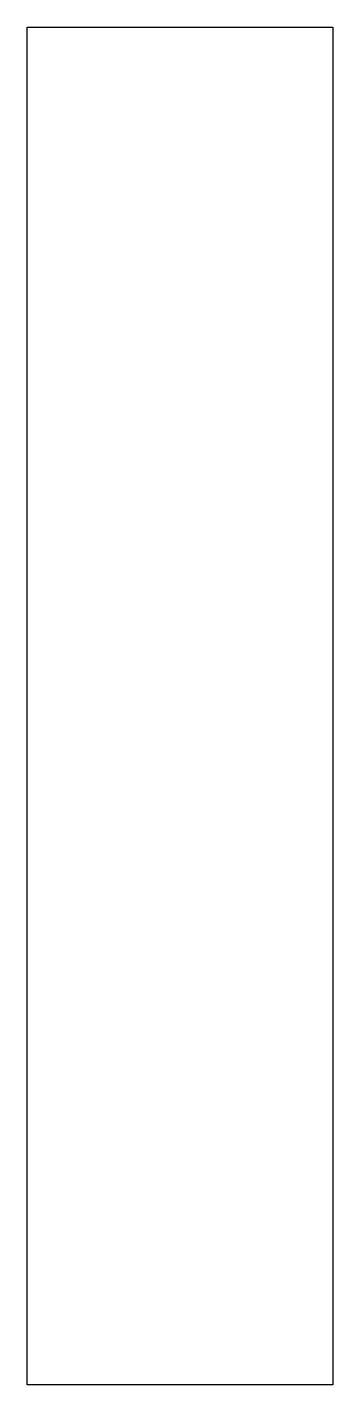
# Model space of a CAD drawing. Header units: millimetres. Extents: x -90 to 90, y -400 to 400.
import ezdxf

# ---------------------------------------------------------------- set-up
doc = ezdxf.new("R2010")
doc.units = ezdxf.units.MM

msp = doc.modelspace()

# ---------------------------------------------------------------- linework, layer by layer
for p, q in [((-90, -400), (-90, 400)), ((-90, 400), (90, 400)), ((90, 400), (90, -400)), ((90, -400), (-90, -400))]:
    msp.add_line(p, q)

doc.saveas('drawing.dxf')
